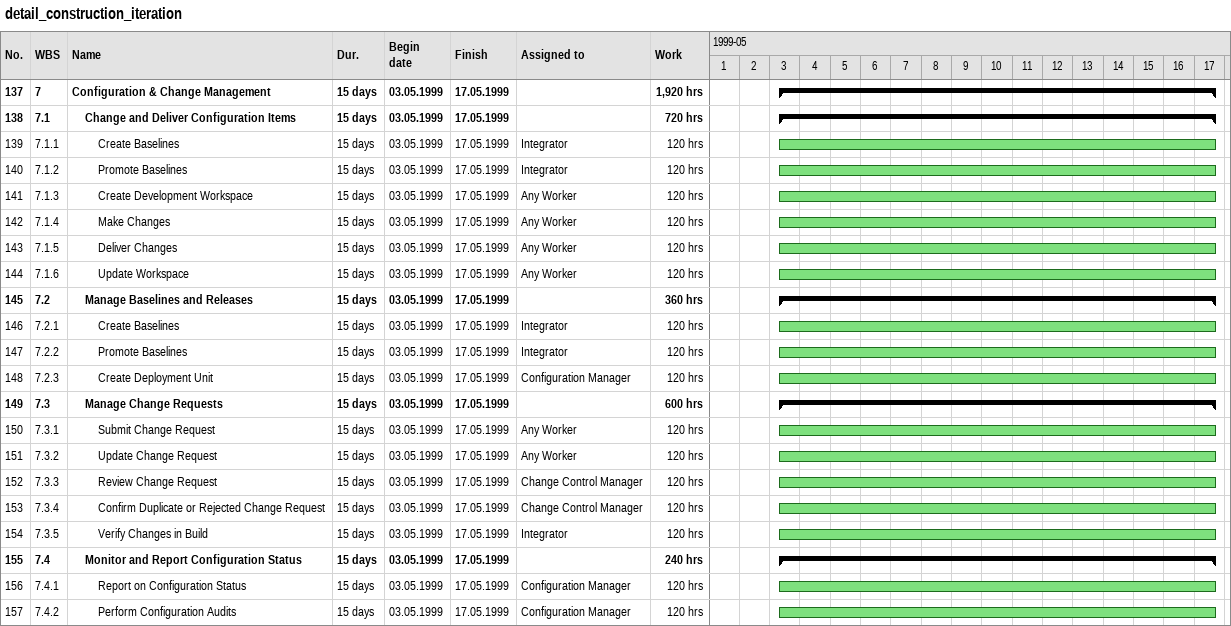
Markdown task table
detail_construction_iteration

| ID | WBS | Task | Duration | Start | Finish | Resources | Work (h) |
|---|---|---|---|---|---|---|---|
| 137 | 7 | **Configuration & Change Management** | 15d | 1999-05-03 | 1999-05-17 |  | 1920 |
| 138 | 7.1 | **Change and Deliver Configuration Items** | 15d | 1999-05-03 | 1999-05-17 |  | 720 |
| 139 | 7.1.1 | Create Baselines | 15d | 1999-05-03 | 1999-05-17 | Integrator | 120 |
| 140 | 7.1.2 | Promote Baselines | 15d | 1999-05-03 | 1999-05-17 | Integrator | 120 |
| 141 | 7.1.3 | Create Development Workspace | 15d | 1999-05-03 | 1999-05-17 | Any Worker | 120 |
| 142 | 7.1.4 | Make Changes | 15d | 1999-05-03 | 1999-05-17 | Any Worker | 120 |
| 143 | 7.1.5 | Deliver Changes | 15d | 1999-05-03 | 1999-05-17 | Any Worker | 120 |
| 144 | 7.1.6 | Update Workspace | 15d | 1999-05-03 | 1999-05-17 | Any Worker | 120 |
| 145 | 7.2 | **Manage Baselines and Releases** | 15d | 1999-05-03 | 1999-05-17 |  | 360 |
| 146 | 7.2.1 | Create Baselines | 15d | 1999-05-03 | 1999-05-17 | Integrator | 120 |
| 147 | 7.2.2 | Promote Baselines | 15d | 1999-05-03 | 1999-05-17 | Integrator | 120 |
| 148 | 7.2.3 | Create Deployment Unit | 15d | 1999-05-03 | 1999-05-17 | Configuration Manager | 120 |
| 149 | 7.3 | **Manage Change Requests** | 15d | 1999-05-03 | 1999-05-17 |  | 600 |
| 150 | 7.3.1 | Submit Change Request | 15d | 1999-05-03 | 1999-05-17 | Any Worker | 120 |
| 151 | 7.3.2 | Update Change Request | 15d | 1999-05-03 | 1999-05-17 | Any Worker | 120 |
| 152 | 7.3.3 | Review Change Request | 15d | 1999-05-03 | 1999-05-17 | Change Control Manager | 120 |
| 153 | 7.3.4 | Confirm Duplicate or Rejected Change Request | 15d | 1999-05-03 | 1999-05-17 | Change Control Manager | 120 |
| 154 | 7.3.5 | Verify Changes in Build | 15d | 1999-05-03 | 1999-05-17 | Integrator | 120 |
| 155 | 7.4 | **Monitor and Report Configuration Status** | 15d | 1999-05-03 | 1999-05-17 |  | 240 |
| 156 | 7.4.1 | Report on Configuration Status | 15d | 1999-05-03 | 1999-05-17 | Configuration Manager | 120 |
| 157 | 7.4.2 | Perform Configuration Audits | 15d | 1999-05-03 | 1999-05-17 | Configuration Manager | 120 |
